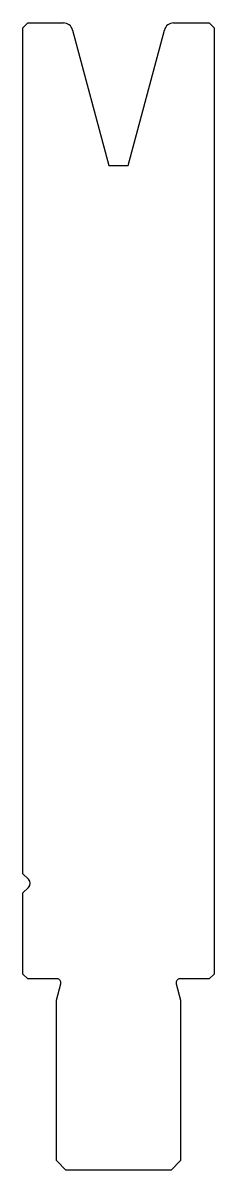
# Model space of a CAD drawing. Header units: metres. Extents: x -14 to 6, y -58 to 62.
import ezdxf

# ---------------------------------------------------------------- set-up
doc = ezdxf.new("R2010")
doc.units = ezdxf.units.M

msp = doc.modelspace()

# ---------------------------------------------------------------- linework, layer by layer
for p, q in [((-13.214411, 62.251285), (-13.714411, 61.751285)), ((-13.714411, -26.748715), (-13.714411, 61.751285)), ((-13.214411, 62.251285), (-9.481738, 62.251285)), ((-8.515812, 61.510104), (-4.714411, 47.323082)), ((-2.714411, 47.323082), (1.08699, 61.510104)), ((2.052916, 62.251285), (5.785589, 62.251285)), ((6.285589, 61.751285), (5.785589, 62.251285)), ((6.285589, 61.751285), (6.285589, -37.248715)), ((-4.714411, 47.323082), (-2.714411, 47.323082)), ((-13.138675, -27.324451), (-13.714411, -26.748715)), ((-13.714411, -28.748715), (-13.138675, -28.172979)), ((-13.714411, -37.248715), (-13.714411, -28.748715)), ((-13.714411, -37.248715), (-13.214411, -37.748715)), ((-10.134411, -37.748715), (-13.214411, -37.748715)), ((-10.214411, -39.99276), (-9.748041, -38.252242)), ((2.319219, -38.252242), (2.785589, -39.99276)), ((5.785589, -37.748715), (2.705589, -37.748715)), ((5.785589, -37.748715), (6.285589, -37.248715)), ((-10.214411, -56.748715), (-10.214411, -39.99276)), ((2.785589, -39.99276), (2.785589, -56.748715)), ((-10.214411, -56.748715), (-9.214411, -57.748715)), ((1.785589, -57.748715), (2.785589, -56.748715)), ((1.785589, -57.748715), (-9.214411, -57.748715))]:
    msp.add_line(p, q)
for centre, radius, start, end in [((-9.481738, 61.251285), 1, 15, 90), ((2.052916, 61.251285), 1, 90, 165), ((-13.562939, -27.748715), 0.6, 315, 45), ((-10.134411, -38.148715), 0.4, 345, 90), ((2.705589, -38.148715), 0.4, 90, 195)]:
    msp.add_arc(centre, radius, start, end)

doc.saveas('drawing.dxf')
